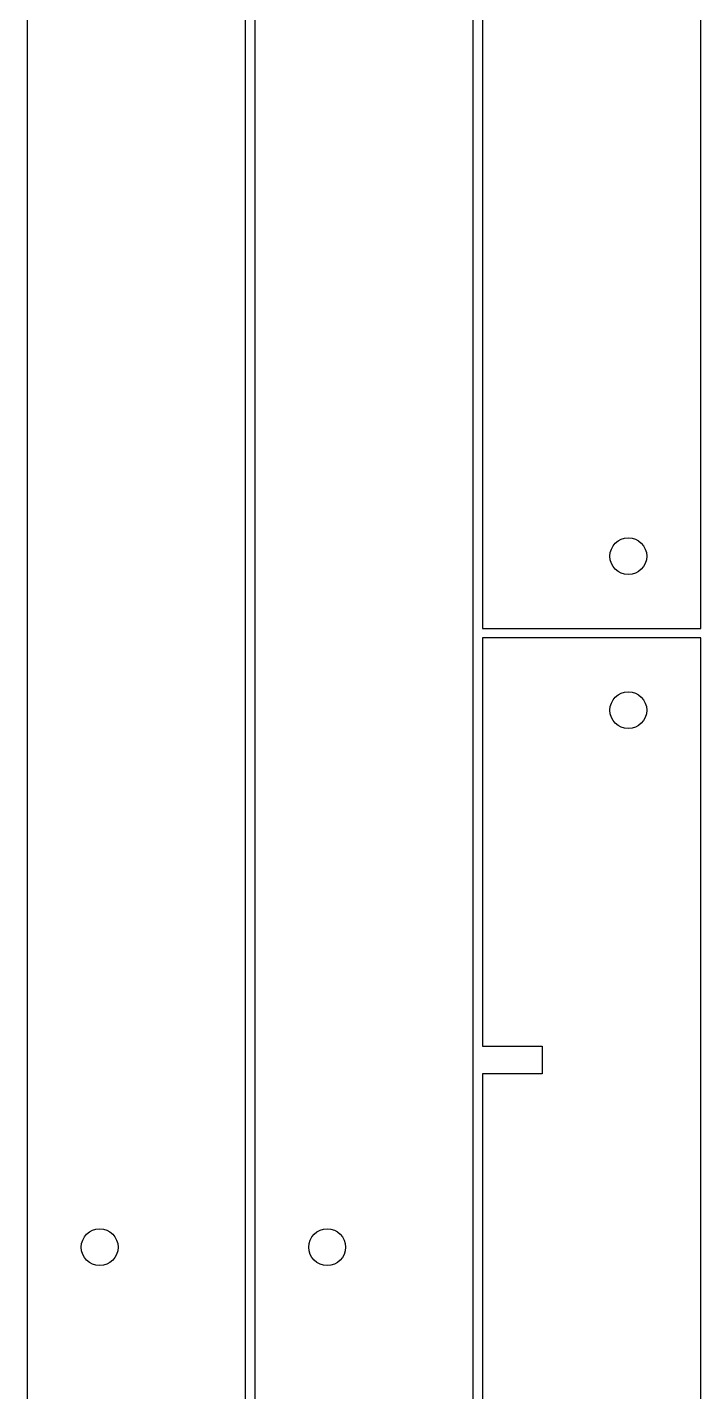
# Model space of a CAD drawing. Header units: inches. Extents: x 17799.5 to 17853.5, y 16359.4 to 16398.9.
# Drawn here: x 17826.4 to 17830.06, y 16370.42 to 16377.84 of the extents above; entities that cross this region are included whole.
import ezdxf

# ---------------------------------------------------------------- set-up
doc = ezdxf.new("R2010")
doc.units = ezdxf.units.IN
doc.header["$MEASUREMENT"] = 0

msp = doc.modelspace()

# ---------------------------------------------------------------- linework, layer by layer
at = {"color": 1, "linetype": 'ByBlock'}
for points in [[(17826.4019, 16387.7687), (17826.4019, 16364.2687), (17827.5889, 16364.2687), (17827.5889, 16387.7687)], [(17827.6389, 16387.7688), (17827.6389, 16364.2688), (17828.8259, 16364.2688), (17828.8259, 16387.7688)], [(17829.2009, 16372.2988), (17829.2009, 16372.1488), (17828.8759, 16372.1488), (17828.8759, 16364.2688), (17830.0629, 16364.2688), (17830.0629, 16374.5188), (17828.8759, 16374.5188), (17828.8759, 16372.2988)]]:
    msp.add_lwpolyline(points, close=True, dxfattribs=at)
msp.add_lwpolyline([(17828.8759, 16384.8188), (17828.8759, 16374.5688), (17830.0629, 16374.5688), (17830.0629, 16384.8188), (17828.8759, 16384.8188)], dxfattribs=at)
for centre in [(17829.6694, 16374.9623), (17829.6694, 16374.1253), (17826.7954, 16371.2052), (17828.0324, 16371.2053)]:
    msp.add_circle(centre, 0.1, dxfattribs=at)

doc.saveas('drawing.dxf')
